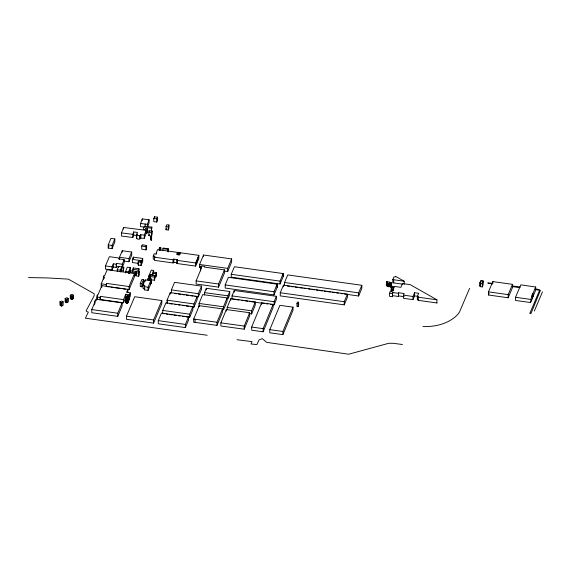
<?xml version="1.0" encoding="UTF-8"?>
<svg xmlns="http://www.w3.org/2000/svg" width="571" height="571" viewBox="0 0 571 571"><rect width="100%" height="100%" fill="white"/><g stroke="black" fill="none" stroke-linecap="round" stroke-linejoin="round"><path stroke-width="0.86" d="M97.149 298.562L97.149 295.421L97.505 294.579L98.048 294.657L101.845 285.657L127.854 289.319L126.576 292.338L130.316 292.866C128.882 293.494 129.981 301.038 129.374 298.904M128.211 302.373C127.547 301.124 128.696 295.55 128.197 302.123M136.747 238.707L136.755 235.53L137.34 234.246L136.797 234.174C135.213 238.328 137.547 240.834 140.737 238.171L140.744 234.674L144.32 235.131L146.14 230.341L123.564 227.479L121.509 232.918L121.509 236.066L132.8 237.493L133.707 235.088L133.707 231.947L137.468 232.426L136.797 234.174M129.503 299.375C129.924 287.349 128.618 307.655 129.232 296.57M151.479 228.214L151.865 227.137L144.399 226.237L143.264 229.406L147.218 229.885L147.611 228.793L145.512 228.543L145.869 227.536L151.479 228.214L151.479 231.355L151.865 227.137M145.634 232.84L147.218 233.025L147.611 228.793M179.208 255.13L179.33 252.446L178.388 252.332L178.266 255.016M144.399 227.087L140.594 226.623L140.594 223.482L142.272 218.9L149.06 219.742L149.06 222.883L147.661 226.694M147.382 226.666L147.382 224.31L149.06 219.742M153.777 218.522L154.42 216.78L157.432 217.151L157.432 220.299L156.775 222.033L153.777 221.662L153.777 218.522L156.775 218.893L157.432 217.151M166.018 226.608L166.703 224.753L168.952 225.031L168.952 228.179L168.267 230.027L166.018 229.756L166.018 226.608L168.267 226.887L168.952 225.031M166.018 229.756L166.475 228.521M387.109 282.345L387.295 283.216L388.137 283.566L390.164 282.831L388.887 281.781L387.109 282.345L387.295 286.364L389.172 286.685L390.164 285.971M387.067 286.092L387.381 285.229M132.8 237.493L132.8 234.346L133.707 231.947M148.874 232.497L149.531 230.763L152.164 231.091L152.164 234.238L151.508 235.973L148.874 235.637L148.874 232.497L151.508 232.825L152.164 231.091M148.874 235.637L149.309 234.481M140.737 238.171L144.32 238.271L146.14 233.482L146.14 230.341M417.572 299.689L417.572 296.549L418.45 296.67L418.222 300.36L436.936 302.937M140.616 238.157L140.744 234.674M138.403 271.603L138.939 268.705L133.279 267.956L132.743 271.632M542.45 291.895L534.342 311.009M160.48 250.041L160.786 247.714L159.473 247.529L159.159 250.648M125.591 273.002L125.591 271.425L127.34 267.157L130.324 267.563L130.324 270.711M128.575 273.409L128.575 271.832L130.324 267.563M129.153 273.552L130.031 271.418M204.539 294.993L204.539 292.637L206.317 288.298L229.742 291.503L229.742 294.643L227.965 298.976L227.965 295.835L229.742 291.503M220.863 322.858L226.33 309.539L249.677 312.73L249.677 315.877L244.21 329.196L220.863 326.005L220.863 322.858L244.21 326.048L249.677 312.73M298.091 306.691L298.091 303.544L298.619 302.252L297.498 302.095L296.963 303.394L296.963 306.534L298.091 306.691L298.619 305.392L298.619 302.252M390.671 282.766L390.221 283.873L391.185 284.001L391.635 282.902L390.671 282.766L390.671 284.344M390.143 282.474L390.221 287.013L391.185 287.149L391.635 286.05L391.635 282.902M199.714 304.971L199.051 306.584L199.051 303.437L202.698 294.572L227.122 297.919L227.122 301.067L223.475 309.932L223.475 306.784L227.122 297.919M227.187 309.796L227.187 307.434L230.82 298.619L255.266 301.98L255.266 305.121L251.633 313.936L249.013 313.579M251.633 313.936L251.633 310.795L255.266 301.98M251.675 327.062L261.668 302.773L273.124 304.35L273.124 307.491L263.138 331.78L251.675 330.209L251.675 327.062L263.138 328.632L273.124 304.35M136.333 272.788L137.019 271.139L139.317 271.453L139.317 274.601L138.632 276.25L136.333 275.929L136.333 272.788L138.632 273.102L139.317 271.453M151.215 280.118L151.65 279.062L147.775 278.527L147.332 279.569L149.866 279.926L149.609 280.547L145.162 279.926L142.978 285.129L142.978 288.276L144.848 288.541L144.299 289.84L148.075 290.368L150.815 283.866L150.38 279.997L151.215 280.118L151.215 283.266L150.38 283.145M151.215 283.266L151.65 279.062M154.477 259.341L153.256 259.17L153.256 256.022L154.869 256.136L154.427 260.347L173.17 262.967L173.17 259.826L173.848 259.148L177.217 259.619L176.91 263.488L195.653 266.107L195.653 262.967L198.836 255.358L180.093 252.739L179.251 254.73L176.632 254.359L177.467 252.382L157.61 249.598L156.468 252.325L156.468 253.895M195.653 266.107L196.781 263.395L196.781 260.248M193.705 319.032L199.236 305.678L222.533 308.897L222.533 312.037L216.994 325.391L193.705 322.172L193.705 319.032L216.994 322.251L222.533 308.897M232.012 299.047L232.012 295.906L234.253 290.489L276.385 296.306L276.385 299.447L274.144 304.864L270.633 304.379M274.144 304.864L274.144 301.716L276.385 296.306M391.62 291.867L391.62 289.504L392.605 287.177L393.162 287.256L393.426 286.599L391.713 286.356L391.171 287.67L391.171 290.81M94.436 301.695L94.793 300.853L95.4 300.938L96.114 299.247L122.087 302.894L122.087 306.035L117.747 316.37L91.781 312.715L91.781 309.568L95.014 301.781L94.436 301.695L94.436 304.843M138.218 261.896L138.989 260.997L141.515 261.347L141.116 265.444L138.218 265.044L138.218 261.896L141.116 262.303L141.515 261.347M138.218 265.044L138.332 261.632M142.707 258.456L142.707 261.597L141.772 263.845L141.772 260.697L142.707 258.456L133.329 257.15L132.393 259.398L132.393 262.539L138.36 263.367M153.256 256.022L154.191 253.781L155.869 254.131L156.468 252.325M149.773 278.976L149.773 276.621L150.351 275.236L149.202 275.072L148.624 276.457L148.624 278.819M200.571 267.72L201.17 266.279L201.87 266.022L204.732 266.421L204.454 267.1L224.467 269.883L224.467 273.031L218.586 287.149L196.117 284.03L196.117 280.882L201.542 267.856L200.571 267.72L200.571 270.868M269.79 329.66L279.883 305.335L293.002 307.148L293.002 310.296L282.909 334.62L269.79 332.807L269.79 329.66L282.909 331.473L293.002 307.148M167.995 251.761L168.267 248.756L163.12 248.035L162.849 250.262M173.17 262.967L173.477 259.098M200.228 266.05L199.572 267.628L199.572 264.487L203.526 255.009L231.633 258.913L231.633 262.053L227.679 271.532L224.16 271.047M218.586 287.149L218.586 284.001L224.467 269.883M227.679 271.532L227.679 268.391L231.633 258.913M482.895 280.832L482.816 285.707L482.302 286.935L480.14 286.635L480.418 282.823L479.883 282.467L481.032 280.568L483.137 281.06L482.745 285.136M480.14 286.635L480.418 282.823M530.516 302.544C532.793 286.514 534.777 295.685 530.516 302.544L515.534 300.439L515.534 297.291L520.781 284.865L535.705 286.999L535.705 290.139L532.95 296.784M108.219 244.923L110.967 238.378L114.821 238.914L114.821 242.054L112.066 248.606L108.219 248.071L108.219 244.923L112.066 245.466L114.821 238.914M108.219 248.071L108.904 246.429M112.044 270.019L112.044 266.871L113.315 263.845L116.256 264.245L116.605 263.424L122.237 264.216L124.157 259.634L118.547 258.849L118.882 257.992L109.382 256.679L105.485 265.95L105.485 269.098L112.044 270.019L113.315 266.985L113.315 263.845M129.381 273.473L129.931 270.59L135.927 271.432L135.927 274.572L135.377 275.879L135.377 272.738L135.927 271.432M117.747 316.37L117.747 313.229L122.087 302.894M141.844 286.778L141.844 283.63L143.507 279.669L141.936 279.433L140.266 283.402L140.266 286.542L141.844 286.778L143.507 282.809L143.507 279.669M151.686 279.89L154.327 280.261L154.327 277.113L154.934 275.657L150.544 275.044L149.93 276.5L149.93 278.855M154.327 280.261L154.934 278.805L154.934 275.657M274.023 294.9L274.023 291.76L277.099 284.172L228.379 277.342L225.195 284.908L225.195 288.055L274.023 294.9L277.192 287.37L277.192 284.23M280.068 283.994L280.068 281.146L283.137 273.559L234.424 266.728L231.234 274.294L231.234 277.149L280.068 283.994L283.237 276.464L283.237 273.616M280.254 292.752L283.43 285.179L347.411 294.136L347.411 297.284L344.234 304.85L280.254 295.892L280.254 292.752L344.234 301.709L347.411 294.136M284.565 285.628L284.565 282.488L287.741 274.922L361.828 285.293L361.828 288.441L358.645 296.006L344.534 294.029M358.645 296.006L358.645 292.859L361.828 285.293M482.302 286.935L482.302 283.787L483.137 281.06M103.351 279.176L103.351 276.814L103.893 275.536L104.671 275.643L107.184 269.74L134.485 273.573L134.485 276.714L129.017 289.69L127.297 289.447M101.21 286.97L101.21 283.823L104.122 276.928L103.351 276.814M99.875 299.825L100.339 296.363L123.5 299.618L125.777 294.229L129.517 294.757M106.106 286.085L106.577 283.394L129.017 286.542L134.485 273.573M120.31 271.739L120.31 270.162L121.702 266.864L118.618 266.429L117.226 269.726L117.226 271.296M120.866 271.989L121.702 270.012L121.702 267.656M123.486 270.954L123.757 267.157L121.887 266.893L121.616 267.542L121.616 270.683L123.486 270.954L123.757 267.157M100.339 296.363L100.339 299.504L123.5 302.766L125.777 297.37L125.777 294.229M126.469 316.17L134.677 296.727L161.793 300.546L161.793 303.693L153.592 323.129L126.469 319.31L126.469 316.17L153.592 319.981L161.793 300.546M144.299 289.84L144.299 286.692L144.848 285.393L142.978 285.129M148.075 290.368L148.075 287.22L150.815 280.718M158.26 320.638L161.45 313.079L188.566 316.891L188.566 320.038L185.382 327.597L158.26 323.786L158.26 320.638L185.382 324.449L188.566 316.891M164.462 313.807L162.721 313.565L162.721 310.417L165.918 302.851L192.855 306.634L192.855 309.782L189.665 317.348L186.189 316.862M171.386 293.051L171.386 289.904L174.576 282.338L201.52 286.128L201.52 289.276L198.323 296.841L194.847 296.349M197.53 258.063L197.53 261.211L196.781 263.395M197.53 261.211L198.836 258.506L198.836 255.358M189.665 317.348L189.665 314.207L192.855 306.634M198.323 296.841L198.323 293.694L201.52 286.128M418.222 300.36L418.45 299.818L417.315 299.668L417.315 296.527L418.679 293.287L414.567 292.709L414.567 295.857L412.983 299.618L403.547 298.298L403.547 295.15L404.225 293.551L398.686 292.773L398.451 293.337L392.769 292.538L392.32 296.727L389.543 296.335L389.543 293.194L390.457 291.017L393.312 290.718M392.777 291.246L392.777 289.668L393.826 287.691M392.584 290.618L394.361 286.414L400.899 287.334L402.484 283.573L410.221 284.658L436.936 299.789L436.908 303.001M412.983 299.618L412.983 296.477L414.567 292.709M469.605 288.312L459.527 311.98A39.52 22.819 0 0 1 455.494 316.684C446.536 324.299 434.403 326.933 422.89 326.569M488.49 291.86L492.83 281.582L512.515 284.351L512.515 287.498L508.176 297.776L488.49 295.007L488.49 291.86L508.176 294.636L512.515 284.351M488.49 295.007L489.161 293.423M532.907 293.63L535.705 286.999M97.034 299.425L97.034 297.07L97.698 295.493L97.149 295.421M119.496 259.619L119.496 257.264L122.265 250.726L131.708 252.047L131.708 255.194L128.946 261.739L123.793 261.011M121.616 270.683L121.887 267.678M128.946 261.739L128.946 258.592L131.708 252.047M129.517 297.898L130.316 296.006L130.316 292.866M152.857 275.486L152.857 273.124L151.729 274.808L149.452 274.487L151.286 270.119L153.592 270.433L153.592 272.795M176.91 263.488L177.217 259.619M167.688 301.788L167.053 303.301L167.053 300.16L170.251 292.595L197.188 296.385L197.188 299.532L193.99 307.098L190.514 306.606M193.99 307.098L193.99 303.958L197.188 296.385M402.427 284.13L392.791 282.766L392.791 279.619L393.933 276.928L395.068 277.092L395.403 276.264L404.175 281.232L404.175 284.379M392.769 295.685L398.451 296.485L398.686 292.773M436.936 299.789L418.222 297.22M113.315 266.985L116.256 267.392L116.605 263.424M154.298 276.707L155.833 276.921L155.833 273.773L156.397 272.46L152.842 272.189L153.592 270.433M155.833 276.921L156.397 275.6L156.397 272.46M392.32 296.727L392.769 292.538M128.589 298.133L128.882 297.441L126.584 297.113L126.284 297.805L128.589 298.133L128.589 301.274L129.174 296.606M150.887 236.829L151.679 236.601L151.543 240.07L150.887 239.977L150.887 236.829L151.679 236.601M150.887 239.977L151.029 236.508M386.781 285.436L387.024 281.739L386.553 281.667L386.31 285.372L387.024 284.886L386.31 285.372M393.726 282.895L393.726 279.747L404.175 281.232M152.757 275.707L152.857 273.124M129.331 299.632L129.331 295.721L128.132 295.393L127.083 295.935L127.576 296.72L128.903 296.734M128.097 302.594L128.132 298.854L126.812 298.419L125.741 299.047L126.484 299.818L128.054 299.497M140.495 238.642L140.616 235.016M141.729 245.98L142.407 244.759L146.619 245.53L146.619 248.678L145.948 249.898L141.729 249.127L141.729 245.98L145.948 246.758L146.619 245.53M125.898 301.931L126.248 302.894L127.925 302.744M59.948 301.781L61.454 302.887L63.131 301.802L61.647 301.031L59.948 301.781L59.962 305.249L61.454 306.035L63.145 305.264L63.131 301.802M65.144 298.469L66.65 299.568L68.327 298.49L66.843 297.712L65.144 298.469L65.158 301.931L66.65 302.716L68.342 301.945L68.327 298.49M70.29 295.15L71.796 296.256L73.473 295.178L71.989 294.4L70.29 295.15L70.304 298.619L71.796 299.404L73.488 298.633L73.488 295.485M136.747 235.566L140.495 235.502M479.883 282.467L479.883 285.614L480.325 285.393M127.626 302.894L127.697 299.718M147.475 230.877L149.88 231.162M140.594 223.482L147.382 224.31M178.266 252.653L179.208 252.767M121.509 232.918L132.8 234.346M133.707 235.088L137.468 235.573M236.994 339.709L252.089 341.644L250.969 343.978L256.879 344.606L259.027 339.916L262.189 338.639L266.764 342.364L348.66 354.22L388.715 343.292L393.141 343.285L402.455 344.52M492.866 283.344L487.77 283.002L492.602 283.994M512.23 285.935L520.152 286.999M535.12 289.005C537.247 288.812 543.028 290.71 536.612 289.89M512.844 286.706L519.888 287.648M391.171 287.67L392.327 287.82M132.743 269.276L138.403 270.033M392.791 279.619L393.726 279.747M125.591 271.425L128.575 271.832M159.159 248.285L160.48 248.471M173.477 262.239L177.217 262.767M138.332 264.773L138.703 264.823M296.963 303.394L298.091 303.544M232.012 295.906L274.144 301.716M204.539 292.637L227.965 295.835M232.889 299.168L239.035 300.018M241.669 300.382L243.424 300.624M245.18 300.867L247.814 301.231M249.57 301.467L264.487 303.529M266.243 303.772L267.999 304.015M199.051 303.437L223.475 306.784M227.187 307.434L251.633 310.795M162.849 248.685L167.995 249.406M154.427 257.207L173.17 259.826M176.91 260.34L195.653 262.967M199.572 264.487L227.679 268.391M132.393 259.398L141.772 260.697M152.757 273.345L155.833 273.773M196.117 280.882L218.586 284.001M129.381 271.896L135.377 272.738M148.624 276.457L149.773 276.621M480.14 283.487L482.302 283.787M515.534 297.291L530.516 299.397M393.162 287.256L393.897 287.513M391.62 289.504L392.777 289.668M414.567 295.857L417.858 296.32M389.543 293.194L392.32 293.587M403.547 295.15L412.983 296.477M398.686 295.921L404.225 296.699M119.496 257.264L128.946 258.592M231.234 274.294L280.068 281.146M284.565 282.488L358.645 292.859M287.213 286L289.854 286.371M291.617 286.621L293.387 286.863M295.15 287.113L297.791 287.484M299.561 287.734L302.202 288.105M303.965 288.348L305.728 288.598M308.376 288.969L310.139 289.212M311.902 289.461L314.55 289.832M316.313 290.075L318.076 290.325M319.839 290.575L322.487 290.939M324.249 291.189L326.012 291.438M327.783 291.681L330.423 292.052M332.186 292.302L334.834 292.673M336.597 292.916L338.36 293.166M341.008 293.537L342.771 293.78M116.605 266.571L119.018 266.907M105.485 265.95L112.044 266.871M225.195 284.908L274.023 291.76M149.93 276.5L154.327 277.113M150.109 283.766L150.815 283.866M171.386 289.904L198.323 293.694M144.299 286.692L148.075 287.22M174.862 293.537L176.596 293.78M178.338 294.029L180.943 294.393M182.684 294.636L184.419 294.886M186.16 295.128L188.765 295.493M190.507 295.735L193.112 296.106M101.21 283.823L106.106 284.508M109.168 286.899L106.577 286.535L106.577 283.394M110.895 287.142L121.252 288.598M122.979 288.84L125.57 289.204M167.053 300.16L193.99 303.958M125.777 297.37L127.276 297.584M169.658 303.672L172.264 304.036M174.876 304.407L176.61 304.65M178.352 304.893L180.086 305.142M182.691 305.506L184.433 305.749M186.167 305.999L188.78 306.363M97.034 297.07L99.875 297.47M162.721 310.417L189.665 314.207M166.197 314.05L167.938 314.293M169.673 314.542L172.285 314.906M174.019 315.149L176.632 315.513M178.366 315.763L180.108 316.006M182.713 316.37L184.447 316.612M91.781 309.568L117.747 313.229M151.029 239.649L151.679 239.741M386.31 282.224L386.781 282.295M121.616 267.542L123.486 267.806M117.226 269.726L120.31 270.162M207.209 335.263L85.393 318.197L88.341 312.101L86.692 311.538L86.164 310.76L94.158 295.764L94.186 293.744L68.406 279.14L47.95 277.941L28.55 277.585M140.266 283.402L141.844 283.63M283.237 276.464L283.137 273.559M277.192 287.37L277.099 284.172M126.02 302.766L125.941 299.561M479.883 285.614L480.418 285.971M127.126 296.385L127.226 298.069M125.791 302.523L125.806 298.897M73.488 298.633L73.473 295.178M532.829 293.915L532.829 297.056M532.322 295.114L532.322 298.262M508.176 294.636L508.176 297.776M492.83 281.582L492.83 283.152M481.032 280.568L481.032 282.145M398.451 293.337L398.451 296.485M393.704 288.269L393.626 290.025M391.185 284.001L391.185 287.149M389.957 283.159L389.957 286.299M389.893 282.16L389.893 283.73M389.622 283.387L389.622 286.535M389.172 283.544L389.172 286.685M388.658 283.601L388.658 286.749M388.137 283.566L388.137 286.713M387.666 283.43L387.666 286.578M387.381 282.088L387.295 286.364M387.024 281.739L387.002 285.785M386.553 281.667L386.553 284.815M344.234 301.709L344.234 304.85M283.43 285.179L283.43 286.756M282.909 331.473L282.909 334.62M263.138 328.632L263.138 331.78M261.668 302.773L261.668 304.343M244.21 326.048L244.21 329.196M234.253 290.489L234.253 292.059M230.82 298.619L230.82 300.196M226.33 309.539L226.33 311.109M216.994 322.251L216.994 325.391M206.317 288.298L206.317 289.875M203.526 255.009L203.526 256.579M201.17 266.279L201.17 267.849M197.687 258.085L197.687 261.233M195.096 319.225L195.096 322.365M185.382 324.449L185.382 327.597M180.093 252.739L180.093 254.316M179.33 252.446L179.33 254.016M178.388 252.332L178.388 254.687M177.467 252.382L177.467 254.745M173.848 259.148L173.848 262.296M170.251 292.595L170.251 294.165M168.267 226.887L168.267 230.027M168.267 248.756L168.267 251.897M160.786 247.714L160.786 250.069M159.473 247.529L159.473 249.891M156.775 218.893L156.775 222.033M156.618 252.346L156.618 253.917M154.42 216.78L154.42 218.35M153.592 319.981L153.592 323.129M152.464 273.074L152.464 275.436M151.543 236.922L151.543 240.07M151.508 232.825L151.508 235.973M150.351 276.021L150.351 278.377M150.38 279.997L150.38 281.574M149.202 275.072L149.202 276.649M147.218 229.885L147.218 233.025M145.948 246.758L145.948 249.898M145.155 224.039L145.155 226.394M145.162 279.926L145.162 281.496M144.32 235.131L144.32 238.271M142.272 218.9L142.272 220.47M141.116 262.303L141.116 265.444M140.28 235.616L140.28 238.757M140.023 235.695L140.023 238.842M139.745 235.73L139.745 238.878M138.939 268.705L138.939 271.853M138.632 273.102L138.632 276.25M133.329 257.15L133.329 258.72M133.279 267.956L133.279 269.526M129.017 286.542L129.017 289.69M129.01 296.692L128.939 299.868M127.854 289.319L127.854 292.459M127.954 299.575L127.868 302.78M127.833 299.654L127.74 302.851M127.59 299.768L127.511 302.93M127.469 299.796L127.39 302.965M127.247 296.52L127.326 298.155M127.347 299.825L127.262 302.987M127.219 299.846L127.133 303.001M127.097 295.914L127.047 297.734M127.09 299.861L127.047 303.008M127.005 299.868L126.912 303.008M126.783 299.861L126.869 303.008M126.648 299.846L126.741 303.001M126.562 299.832L126.605 302.987M126.441 299.811L126.519 302.973M126.319 299.775L126.398 302.944M126.177 299.711L126.284 302.908M126.084 299.661L126.141 302.844M125.898 298.783L125.92 302.687M124.157 259.634L124.157 262.781L122.237 267.356L122.237 264.216M123.564 227.479L123.564 229.05M123.5 299.618L123.5 302.766M122.265 250.726L122.265 252.296M116.256 264.245L116.256 267.392M112.066 245.466L112.066 248.606M104.122 276.928L104.122 278.498M101.845 285.657L101.845 287.227M96.114 299.247L96.114 300.817M95.014 301.781L95.014 303.351M72.346 296.228L72.346 299.375M71.796 296.256L71.796 299.404M70.961 295.821L70.961 298.961M67.2 299.539L67.2 302.687M66.65 299.568L66.65 302.716M65.801 299.125L65.801 302.273M62.003 302.858L62.003 306.006M61.454 302.887L61.454 306.035M60.626 302.459L60.626 305.599M529.931 313.201L531.059 313.358L540.43 290.282L539.524 290.475L529.931 313.201"/></g></svg>
